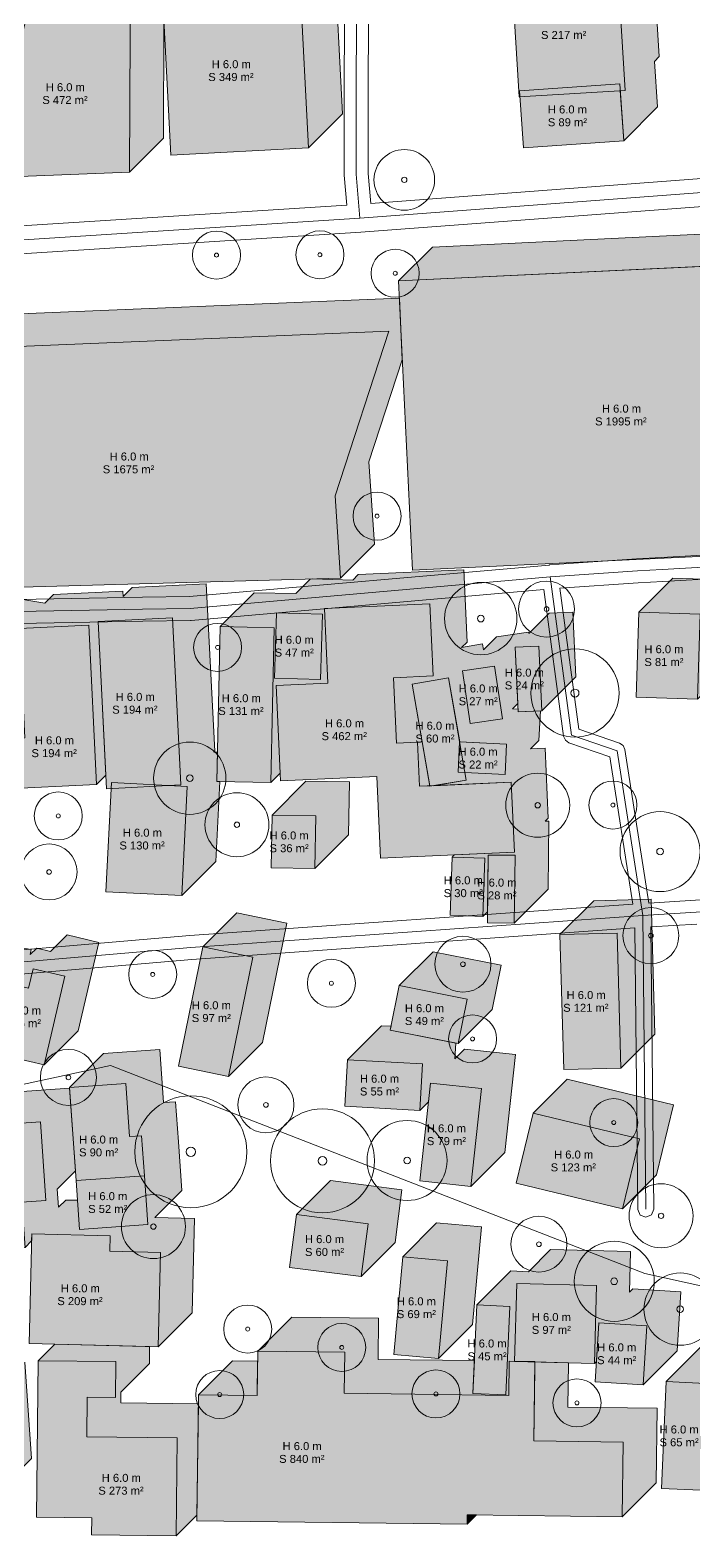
# Model space of a CAD drawing. Header units: metres. Extents: x -4 to 969, y -5 to 964.
# Drawn here: x 557.3 to 640.2, y 537.7 to 725.9 of the extents above; entities that cross this region are included whole.
import ezdxf

# ---------------------------------------------------------------- set-up
doc = ezdxf.new("R2010")
doc.units = ezdxf.units.M
doc.header["$MEASUREMENT"] = 0
for name, color, linetype, lineweight, true_color in [('TPX_BUILDING_AREAS_TEXT', 7, 'CONTINUOUS', 0, 0x000000), ('TPX_BUILDING_HEIGHTS_TEXT', 7, 'CONTINUOUS', 0, 0x000000), ('TPX_BUILDINGS', 7, 'CONTINUOUS', 0, 0x000000), ('TPX_BUILDINGS_HATCH', 7, 'CONTINUOUS', 0, 0xf0f0f0), ('TPX_BUILDINGS_SHADOWS_HATCH', 7, 'CONTINUOUS', 0, 0x000000), ('TPX_BUILDINGS_SHADOWS_OUTLINES', 7, 'CONTINUOUS', 0, 0x000000), ('TPX_ROADS_AXES', 7, 'CONTINUOUS', 0, 0x323232), ('TPX_ROADS_CONTOURS', 7, 'CONTINUOUS', 0, 0x646464), ('TPX_VEGETATION_TREES_INDIVIDUAL', 7, 'CONTINUOUS', 0, 0x136734), ('TPX_WATERWAYS', 7, 'CONTINUOUS', 0, 0x7aafdf)]:
    doc.layers.add(name, color=color, linetype=linetype, lineweight=lineweight, true_color=true_color)
doc.styles.add('TPX_TEXTE', font='arial.ttf')

# ---------------------------------------------------------------- blocks, each defined once
blk = doc.blocks.new('TREETR005_CR065')
at = {"layer": 'TPX_VEGETATION_TREES_INDIVIDUAL'}
for radius in [6.5, 0.5416666666666666]:
    blk.add_circle((0, 0, 0.0361), radius, dxfattribs=at)
blk = doc.blocks.new('TREETR003_CR040')
at = {"layer": 'TPX_VEGETATION_TREES_INDIVIDUAL'}
for radius in [4, 0.3333333333333333]:
    blk.add_circle((0, 0, 0.0361), radius, dxfattribs=at)
blk = doc.blocks.new('TREETR003_CR030')
at = {"layer": 'TPX_VEGETATION_TREES_INDIVIDUAL'}
for radius in [3, 0.25]:
    blk.add_circle((0, 0, 0.0361), radius, dxfattribs=at)
blk = doc.blocks.new('TREETR003_CR038')
at = {"layer": 'TPX_VEGETATION_TREES_INDIVIDUAL'}
for radius in [3.79, 0.3333333333333333]:
    blk.add_circle((0, 0, 0.0361), radius, dxfattribs=at)
blk = doc.blocks.new('TREETR003_CR035')
at = {"layer": 'TPX_VEGETATION_TREES_INDIVIDUAL'}
for radius in [3.5, 0.2916666666666667]:
    blk.add_circle((0, 0, 0.0361), radius, dxfattribs=at)
blk = doc.blocks.new('TREETR006_CR070')
at = {"layer": 'TPX_VEGETATION_TREES_INDIVIDUAL'}
for radius in [7, 0.5833333333333334]:
    blk.add_circle((0, 0, 0.0361), radius, dxfattribs=at)
blk = doc.blocks.new('TREETR005_CR055')
at = {"layer": 'TPX_VEGETATION_TREES_INDIVIDUAL'}
for radius in [5.51, 0.5]:
    blk.add_circle((0, 0, 0.0361), radius, dxfattribs=at)
blk = doc.blocks.new('TREETR004_CR050')
at = {"layer": 'TPX_VEGETATION_TREES_INDIVIDUAL'}
for radius in [5, 0.4166666666666667]:
    blk.add_circle((0, 0, 0.0361), radius, dxfattribs=at)
blk = doc.blocks.new('TREETR004_CR045')
at = {"layer": 'TPX_VEGETATION_TREES_INDIVIDUAL'}
for radius in [4.52, 0.4166666666666667]:
    blk.add_circle((0, 0, 0.0361), radius, dxfattribs=at)

msp = doc.modelspace()

# ---------------------------------------------------------------- hatches: boundary and pattern name
at = {"layer": 'TPX_BUILDINGS_HATCH'}
for points in [[(560.6088336781831, 742.4495367596392), (551.6734336690279, 707.4148754666094), (569.6633781270357, 708.1180729458574), (569.8504813985201, 742.6967835018877), (560.6088336781831, 742.4495367596392)], [(630.6275228337618, 734.608125169063), (617.3685764149996, 733.796619851375), (618.3673099355074, 717.5000328610186), (631.6262935475679, 718.3004803250078), (630.6275228337618, 734.608125169063)], [(591.0063022450777, 731.355774361873), (573.7834695653291, 730.4556870053057), (574.8260854558321, 710.2447132656816), (592.0599092320772, 711.1337732861284), (591.0063022450777, 731.355774361873)], [(630.9340337590547, 719.1389288494829), (618.4308894948335, 718.2521519253496), (618.932795889792, 711.1433128903154), (631.4359430150362, 712.0300888607744), (630.9340337590547, 719.1389288494829)], [(658.350915320334, 697.1447271893267), (603.2984489278169, 694.50118871429), (605.0212100819917, 658.3576407025103), (660.0846847371431, 661.0012087414507), (658.350915320334, 697.1447271893267)], [(546.6857322530122, 685.9594511578325), (539.8505271748872, 663.3819641659502), (539.9047845677705, 655.7963699887041), (596.0335258321138, 657.3591637203936), (595.3584045247408, 667.6411432812456), (602.0787071065279, 688.2389492581133), (546.6857322530122, 685.9594511578325)], [(588.0408223943086, 653.0240006039385), (587.8010486440035, 644.8625626156572), (593.5506080464693, 644.7018684933428), (593.7794307545992, 652.8632750103716), (588.0408223943086, 653.0240006039385)], [(594.4607871846529, 644.2510628292803), (588.0116695241304, 643.9564060757402), (588.5600637273164, 632.0153774807695), (600.5823806599947, 632.5579866955522), (601.0601114110323, 622.3749718258623), (617.7687248067232, 623.1298622677568), (617.3607524709078, 631.8755421231035), (605.929736502585, 631.3456549237017), (605.6731799916597, 636.8849587033037), (603.0344308690401, 636.7558703015093), (602.6500181035371, 644.9155458996538), (607.6319431142183, 645.1397146771196), (607.2231620625826, 654.1728987286333), (594.0292953328462, 653.5716890881304), (594.4607871846529, 644.2510628292803)], [(633.3435319737764, 653.1076998303179), (633.0121463612886, 642.4911388943437), (640.6454280690523, 642.258367974544), (640.9768422917696, 652.8638710568193), (633.3435319737764, 653.1076998303179)], [(556.5798314885469, 637.398785073543), (553.2074865178438, 637.2344555447344), (553.4988836125704, 630.9875416348223), (565.5539583043428, 631.5634054730181), (564.6107162312837, 651.4871525357012), (555.9279931859346, 651.0756172726396), (556.5798314885469, 637.398785073543)], [(575.0331786946626, 652.4012074063066), (565.7483285741182, 651.9326805660967), (566.8037923650118, 631.0472101757769), (576.0886482076021, 631.5157370159868), (575.0331786946626, 652.4012074063066)], [(580.9934514836641, 651.3011812756304), (580.5991071538301, 631.9486708233599), (587.3451103047701, 631.812904794002), (587.7504018620821, 651.1654457638506), (580.9934514836641, 651.3011812756304)], [(620.8388446645113, 648.8814215252642), (617.871610053, 648.7403463909868), (618.2558702306123, 640.6359600613359), (621.2231057957979, 640.7770351956133), (620.8388446645113, 648.8814215252642)], [(615.3049348668428, 646.3556408474687), (611.2767413930269, 645.7692522595171), (612.2589734868379, 639.1925501415972), (616.2871364430757, 639.7899965832476), (615.3049348668428, 646.3556408474687)], [(609.5599654988619, 644.8908266613726), (604.9957546071382, 644.1038822720293), (607.2000058965059, 631.3492416928057), (611.7642492131563, 632.1251282284502), (609.5599654988619, 644.8908266613726)], [(610.9294647054048, 636.8998016903643), (610.7430337743135, 633.1174587795977), (616.6024450139375, 632.835441071773), (616.7888444737764, 636.6288418362383), (610.9294647054048, 636.8998016903643)], [(567.4258226231905, 631.8119635174517), (566.7306169347139, 618.1755604336504), (576.2043212727876, 617.6936373303179), (576.8995231465669, 631.3300404141191), (567.4258226231905, 631.8119635174517)], [(587.487974532065, 627.755043465877), (587.3752044514986, 621.1531338284258), (592.8179639653536, 621.0579208920244), (592.9417146519991, 627.648803193355), (587.487974532065, 627.755043465877)], [(609.9845365361543, 622.5107512066606), (609.7422994450899, 615.2228836605791), (613.8491805867525, 615.0907272885088), (614.0914472417207, 622.3675369808916), (609.9845365361543, 622.5107512066606)], [(614.4955266789766, 622.7557062695269), (614.4099096135469, 614.2961391995195), (617.7609180287691, 614.261370141292), (617.8574537114473, 622.7320265362505), (614.4955266789766, 622.7557062695269)], [(630.6096586064668, 612.9928202221636), (623.4703344182344, 612.8067879269365), (623.9341138676973, 595.9336781094316), (631.0734094457002, 596.1307682583574), (630.6096586064668, 612.9928202221636)], [(578.8286680058809, 611.2874397824053), (575.782706625876, 596.3616785595659), (582.0391544179292, 595.0855612347368), (585.0741628484102, 610.0112909863237), (578.8286680058809, 611.2874397824053)], [(553.8406804875704, 606.8821968624834), (551.8064025716158, 598.2180885861162), (559.0057872609468, 596.5244259426836), (561.6026910619112, 607.6007542202715), (557.6249698476167, 608.529451806331), (557.0623115376802, 606.1282915661577), (553.8406804875704, 606.8821968624834)], [(603.3719085530611, 606.4359478543047), (602.2706207112642, 600.8817514965776), (610.7512286977144, 599.1917166302446), (611.8634656743379, 604.7459444592241), (603.3719085530611, 606.4359478543047)], [(596.9262031392427, 597.1733088085894), (596.6031564549776, 591.3559193203691), (605.9674552754732, 590.8405203411821), (606.290501006064, 596.6579098294023), (596.9262031392427, 597.1733088085894)], [(569.2073854283663, 594.2199940274004), (562.1784385518404, 593.7246641705278), (562.9997466878267, 582.0829710552935), (571.5395988301607, 582.6820873806719), (571.1860221700044, 587.6792788098101), (569.675118811545, 587.5754923413042), (569.2073854283663, 594.2199940274004)], [(607.2828620747896, 594.2500805447344), (605.9594577626558, 582.038376290584), (612.3456615285249, 581.3487009594683), (613.669033415732, 593.5714640209917), (607.2828620747896, 594.2500805447344)], [(558.5330766515108, 589.4128365109209), (547.8473123387666, 588.6639141628984), (548.9422897176119, 573.174829919124), (556.6172012166353, 573.7162127087358), (556.228902228293, 579.3767818997148), (559.2287763432832, 579.5953487942461), (558.5330766515108, 589.4128365109209)], [(620.1166719273897, 590.5155634472612), (617.9950841740938, 581.7516827175859), (631.2983392552705, 578.5271601269487), (633.4199231938692, 587.2910418102983), (620.1166719273897, 590.5155634472612)], [(571.5395988301607, 582.6820873806719), (562.9997466878267, 582.0829710552935), (563.4331287221285, 575.9691528866533), (571.9729818181368, 576.5682692120317), (571.5395988301607, 582.6820873806719)], [(590.5308660344454, 577.8259720394854), (589.6734536961885, 571.2219605038408), (598.6343339757295, 570.0861754009966), (599.4808248357149, 576.6790985653643), (590.5308660344454, 577.8259720394854)], [(557.4556554631563, 575.3993858883623), (557.1220001057955, 561.6976561138872), (573.2753757314058, 561.3119873593096), (573.5487512425752, 573.0894665310625), (567.2297805623384, 573.2374996731523), (567.2790712193819, 575.1727785656694), (557.4556554631563, 575.3993858883623)], [(603.8180564717622, 572.5335583279375), (602.7136300877901, 560.3335308621172), (608.2999128178926, 559.8295807430986), (609.4043372945162, 572.0296091625933), (603.8180564717622, 572.5335583279375)], [(618.0633472279878, 569.2121691296343), (617.8061412648531, 559.469396073604), (627.782935507712, 559.2211222241167), (628.0401691274019, 568.9528374264482), (618.0633472279878, 569.2121691296343)], [(613.0992931203218, 566.5331873486284), (612.5939372853609, 555.4738192150835), (616.6900314168306, 555.2863421032671), (617.1953853444429, 566.3457111904863), (613.0992931203218, 566.5331873486284)], [(628.338033087668, 564.2982859204058), (627.8770355061861, 556.921336610103), (633.8571666554781, 556.5511974880937), (634.3181632832857, 563.9281467983965), (628.338033087668, 564.2982859204058)], [(558.2778686360689, 559.5556778500322), (558.0592778996797, 540.0046228955034), (564.9474996404024, 539.9245419094805), (564.931653387961, 537.7792572567705), (575.4994109944673, 537.6653313229326), (575.6290868596407, 549.9178947994951), (564.338560469565, 550.040838677669), (564.3902515248628, 555.0060000012163), (567.9165071324678, 554.9606623242144), (567.9695390538545, 559.4503359387163), (558.2778686360689, 559.5556778500322)], [(578.2967876271578, 555.3106417248491), (578.0894025639864, 539.5524916241411), (611.8625930623384, 539.1281160900835), (611.8811839894624, 540.3003105709795), (631.2537120656343, 540.0453953335527), (631.3806318120332, 549.3897146771196), (620.2214797810884, 549.5240692684893), (620.3467782811495, 559.4433970043901), (617.1161903218599, 559.489563424373), (617.0625394658418, 555.2210468838457), (596.5073226765962, 555.4836878369097), (596.5694593266817, 560.6258062908892), (585.7059797124239, 560.7610058377031), (585.6340135411592, 555.2207750866655), (578.2967876271578, 555.3106417248491)], [(636.7579568700166, 556.9574760983232), (636.1386474446626, 543.5977329800371), (641.0233129338594, 543.3682550976519), (641.6426204518648, 556.727998215938), (636.7579568700166, 556.9574760983232)]]:
    msp.add_hatch(color=256, dxfattribs=at).paths.add_polyline_path(points)
at = {"layer": 'TPX_BUILDINGS_SHADOWS_HATCH'}
for points in [[(564.8514741734834, 746.6921772549395), (560.6088441686006, 742.4495472500566), (569.8504813985201, 742.6967939923052), (569.6633886174532, 708.1180834362749), (573.906018622336, 712.3607134411577), (573.9829992131563, 726.5876211712603), (573.7834590749117, 730.4556870053057), (591.0063012914034, 731.3557838986162), (592.059917815146, 711.1337828228716), (596.3025497273775, 715.3764137814287), (595.248942740378, 735.5984148571733), (578.0261100606294, 734.6983284542803), (574.0051282719942, 730.6773457119707), (574.0931218938204, 746.939423997188), (564.8514741734834, 746.6921772549395)], [(621.6112169102998, 738.0392603466753), (617.368586905417, 733.7966303417925), (630.6275218800874, 734.6081356594805), (631.6263021306368, 718.300489861751), (630.9959281758638, 718.2624153683428), (631.435951598105, 712.0300993511919), (635.6785835103365, 716.272730309749), (635.2776197270723, 721.9518074581865), (635.8689340428682, 722.5431217739824), (634.870163329062, 738.8507666180376), (621.6112169102998, 738.0392603466753)], [(607.5410894231172, 698.7438292095903), (603.2984603719087, 694.5012001583818), (657.8993161992403, 697.1230520794634), (657.8790620641084, 697.4861902783159), (667.5141414479585, 698.0220903942827), (668.3908895329805, 682.2780556271318), (673.7120803670259, 682.5695404598955), (674.1272777394624, 675.1508335659746), (659.4449132756563, 674.3385929653887), (660.0824588612886, 661.0478062222246), (659.467614539084, 673.9814905712847), (674.4898876027437, 674.709539849544), (675.1069930867525, 661.7181992123369), (679.3496249989839, 665.960830170894), (678.732528098044, 678.9521708081011), (677.8876708821626, 678.9112248013262), (678.3699096516939, 679.3934635708574), (678.0138429478975, 685.7557615826372), (674.3601163701387, 685.7560391018633), (674.3610614613863, 686.6153177807573), (672.6335204915376, 686.520686585689), (671.7567828969331, 702.2647213528398), (662.1217130498262, 701.7288317272905), (661.7392257527681, 701.3463444302324), (607.5410894231172, 698.7438292095903)], [(550.9283727483125, 690.2020926068071), (546.685743697104, 685.9594626019243), (602.0787071065279, 688.2389597485308), (595.3584150151582, 667.6411423275713), (596.0335344151827, 657.359174210811), (600.2761663274141, 661.6018051693682), (599.601045020041, 671.8837847302202), (603.767759688315, 684.6548142025713), (603.4004300908418, 692.361389596248), (550.9283727483125, 690.2020926068071)], [(637.5861724690767, 657.3503412792925), (633.3435424641939, 653.1077103207354), (640.9768422917696, 652.8638815472368), (640.6454376057955, 642.2583775112871), (644.8880685643526, 646.5010084698442), (645.2194827870699, 657.1065115521196), (637.5861724690767, 657.3503412792925)], [(546.8614591435762, 652.8921827862505), (542.6188281850191, 648.649550874019), (548.9611133412691, 647.9929155895952), (548.0763477162691, 639.4426321575884), (549.9527381734224, 641.3190226147417), (548.6289171056123, 641.5341209957842), (550.1359332875581, 650.7717661450151), (555.8219837025972, 649.8368391583208), (554.3149408177705, 640.6102671215776), (556.330690749106, 642.6260170529131), (555.9279826955171, 651.0756172726396), (564.6107162312837, 651.4871620724443), (565.5539668874117, 631.5634150097612), (566.7188285664888, 632.7282757351641), (565.748319037375, 651.9326805660967), (575.0331777409883, 652.4012178967241), (576.0886567906709, 631.51574655273), (574.6633495168062, 631.4438042233232), (576.8995231465669, 631.3300509045366), (576.2043317632051, 617.6936487744097), (580.4469617680879, 621.9362778256182), (580.9570382909151, 631.9414572308306), (580.5991062001558, 631.9486612866167), (580.673427946982, 635.5965256283525), (580.1938327626558, 635.6209225247148), (580.3312887029024, 635.7583775112871), (579.2758191899629, 656.6438488552812), (569.9909700230928, 656.1753220150713), (568.8846401051851, 655.0689920971636), (568.853356726584, 655.7297930310015), (560.1706336812349, 655.3182587216143), (559.0918020085664, 654.2394280026201), (554.3785842732759, 655.0144047329668), (551.7502139882417, 652.3860354016069), (546.8614591435762, 652.8921827862505)], [(591.7306150273653, 631.9976839611772), (587.4879850224825, 627.7550539562944), (592.9417146519991, 627.6488136837725), (592.8179735020967, 621.0579304287676), (597.0606044606538, 625.300562340999), (597.1843551472994, 631.8914446423296), (591.7306150273653, 631.9976839611772)], [(583.0713085011812, 615.5300802777056), (578.8286765889497, 611.2874483654741), (585.0741647557588, 610.0113014767412), (582.0391668156954, 595.0855736325029), (586.2817949132295, 599.3282017300371), (589.3168033437105, 614.2539324352983), (583.0713085011812, 615.5300802777056)], [(627.7129749135347, 617.0494284222368), (623.4703449086519, 612.806798417354), (630.6096576527925, 612.992830712581), (631.0734180287691, 596.1307777951006), (635.3160499410005, 600.373409707332), (634.8522991017671, 617.2354616711382), (627.7129749135347, 617.0494284222368)], [(552.2992824391695, 611.8604540417437), (548.056650526938, 607.6178230831865), (553.1512941197725, 606.7033342907671), (551.9114583806368, 599.7996830532793), (551.1872581319185, 599.9296526501421), (550.5648168401094, 595.815023858333), (552.7466720418306, 597.9968790600542), (551.8064006642671, 598.218079049373), (553.8406709508272, 606.8821997235063), (557.0623039082857, 606.1283030102495), (557.6249603108736, 608.529454667354), (561.6026929692598, 607.6007637570146), (559.0058006123872, 596.5244402477983), (563.2484277562471, 600.7670673916582), (565.8453315572115, 611.8433947155718), (561.867610342917, 612.7720932553057), (559.8150953130098, 610.7195782253984), (558.083321936545, 611.1248373577837), (557.2821763829561, 610.3236918041948), (557.3939327077242, 610.9459652493242), (552.2992824391695, 611.8604540417437)], [(607.6145490483614, 610.678588349605), (603.3719171361299, 606.4359564373735), (611.8634675816866, 604.7459539959673), (610.7512410954805, 599.1917290280107), (614.9938691930147, 603.4343571255449), (616.1061061696382, 608.9885849545244), (607.6145490483614, 610.678588349605)], [(601.168843634543, 601.4159493038896), (596.9262126759859, 597.1733183453325), (606.290501006064, 596.6579203198198), (605.967466719565, 590.8405317852739), (607.0283197240205, 591.9013847897295), (607.2828525380464, 594.250082452083), (613.6690343694063, 593.5714735577349), (612.3456729726167, 581.3487124035601), (616.5883020238252, 585.5913424084429), (617.9116739110323, 597.814104516292), (611.5255025700899, 598.492721993709), (610.3332237080904, 597.3004431317095), (610.4416726903291, 599.2533964703325), (602.2706188039156, 600.8817419598345), (602.3634942845674, 601.3501972744707), (601.168843634543, 601.4159493038896)], [(552.0899537877413, 592.9065546581987), (547.8473228291841, 588.6639246533159), (558.5330756978365, 589.4128470013384), (559.2287858800264, 579.5953592846636), (556.2289127187105, 579.3767723629717), (556.6172107533785, 573.7162231991533), (557.4345611409517, 574.5335726330522), (557.4556449727388, 575.3993858883623), (567.2790712193819, 575.1727881024126), (567.2297900990816, 573.2375092098955), (573.5487521962496, 573.0894760678057), (573.275385268149, 561.311997849727), (577.5180162267061, 565.5546288082842), (577.7913917378755, 577.3321070263628), (572.8525213078829, 577.4478087017778), (576.2156232671114, 580.8109106610063), (575.782239325461, 586.9247278759722), (575.4286626653047, 591.9219193051104), (573.9177593068453, 591.8181328366045), (573.4500259236665, 598.462635476375), (566.4210790471407, 597.9673046658281), (562.1784490422579, 593.7246746609453), (569.2073844746919, 594.2200045178179), (569.6751283482881, 587.5755028317217), (571.1860212163301, 587.6792883465532), (571.5396074132295, 582.682096917415), (571.9729913548799, 576.5682797024492), (563.4331287221285, 575.9691433499102), (563.1751788930269, 579.6079573223833), (561.6982959584566, 579.6420263836626), (560.8056157903047, 578.7493462155107), (560.6500848607393, 581.0166573117021), (562.9151643590303, 583.2817368099932), (562.1862243489595, 593.6141609738115), (552.0899537877413, 592.9065546581987)], [(624.35931242269, 594.7582048962358), (620.1166805104585, 590.5155720303301), (633.4199260548921, 587.2910523007158), (631.298352606711, 578.5271734783892), (635.5409797505708, 582.769800622249), (637.6625646428438, 591.533683259273), (624.35931242269, 594.7582048962358)], [(505.21532667439897, 579.3831438610796), (500.9726995305391, 575.1405157635454), (508.20682657521684, 576.6537394116167), (514.4901784734102, 546.6824993679766), (513.6522888020845, 556.1897873471025), (529.0342010335298, 557.5490870068315), (530.2560008839937, 543.6858791897539), (534.4986318425508, 547.9285091946367), (533.5903648213716, 558.2342896054033), (531.3433164433809, 558.0753054211382), (531.1951764897676, 560.1206059048418), (526.395029433188, 559.7845491955522), (526.5107330159517, 559.2559475491289), (512.7536643819185, 556.4305185864214), (511.8432248906465, 560.8511328289751), (525.5455716924043, 563.6653427670244), (525.9441388921114, 561.8444904873613), (525.580163367209, 566.9275221417192), (539.3205713109346, 567.8951677868608), (539.549271948752, 564.6558756420854), (541.9135898427339, 564.8283772061113), (549.4899801091524, 565.3584227154497), (549.7639135197969, 561.4225687573198), (550.2200683431001, 554.9991936276201), (552.3331216649385, 555.1489090512041), (553.1775535420747, 543.0760225842241), (557.4201854543062, 547.3186525891069), (556.5757631139131, 559.3915400097612), (554.4626993016573, 559.2418236325029), (554.006544478354, 565.665199715877), (553.732621558127, 569.6010527203325), (546.1562312917085, 569.0710081646685), (543.7919038609834, 568.8985066006426), (543.7301267461153, 569.7735466549639), (547.6762117223116, 573.7196316311602), (547.2655128316255, 583.4384016583208), (536.1190408543916, 582.9646334240679), (531.8764118031831, 578.7220034191851), (543.0228723363252, 579.195771653438), (543.4335807637544, 569.4770016262773), (532.2980464772554, 569.0032429287676), (532.1967710332246, 571.3373436520342), (529.8228133992525, 571.1701635906938), (525.7264055089327, 567.073755700374), (516.08587492269, 565.0937761852983), (515.8184741811128, 564.8263754437212), (512.4494689778658, 580.8963703701738), (505.21532667439897, 579.3831438610796)], [(594.7735065297456, 582.0686125347856), (590.5308746175142, 577.8259806225542), (599.4808267430635, 576.6791081021074), (598.6343463734956, 570.0861877987627), (602.8769744710298, 574.3288158962969), (603.7234653310152, 580.9217390606645), (594.7735065297456, 582.0686125347856)], [(608.0606969670625, 576.7761997769121), (603.8180660085054, 572.5335678646807), (609.4043372945162, 572.0296186993364), (608.2999233083101, 559.8295921871904), (612.5425533131929, 564.0722212383989), (613.6469777898164, 576.2722496578936), (608.0606969670625, 576.7761997769121)], [(589.9486202077242, 565.0036472866777), (585.7059902028413, 560.7610163281206), (596.5694593266817, 560.6258158276323), (596.5073322133394, 555.4836983273271), (617.0625299290987, 555.2210573742632), (617.1161798314424, 559.4895643780474), (617.8064035252901, 559.4797100613359), (618.0633367375704, 569.2121691296343), (628.0401691274019, 568.9528479168657), (627.7829450444551, 559.2211317608599), (628.036594756064, 559.4747814724687), (628.3380225972505, 564.2982859204058), (634.3181632832857, 563.928157288814), (633.8571780995699, 556.5512089321855), (638.0998071507784, 560.7938389370684), (638.560803778586, 568.1707882473711), (632.5806735829683, 568.540926415706), (632.1483501271578, 568.1086029598955), (632.2828096227022, 573.1954788754229), (622.3059877232881, 573.4548096249346), (619.5269960240694, 570.6758188793901), (617.3419336156221, 570.7758278439287), (613.0993036107393, 566.5331978390459), (617.1953853444429, 566.3457216809038), (616.6900419072481, 555.2863535473589), (612.5939372853609, 555.473808724666), (612.7812198476167, 559.5726017544512), (600.7499631718965, 559.7263292858843), (600.812099821982, 564.8684467861895), (589.9486202077242, 565.0036472866777)], [(560.3429359273287, 561.620745141292), (558.2778791264864, 559.5556883404497), (567.9695390538545, 559.4503454754595), (567.916516669211, 554.9606728146318), (564.390261061606, 555.0059895107988), (564.3385709599825, 550.0408482144121), (575.6290868596407, 549.9179052899126), (575.4994205312105, 537.6653408596758), (578.0987647847505, 540.2646851132158), (578.2818683461519, 554.1778482983354), (568.5812019185396, 554.2834791729692), (568.595318205771, 555.6394743511919), (572.1591476277681, 559.2033028195146), (572.1843627766939, 561.3380264828447), (560.3429359273287, 561.620745141292)], [(641.0005973653169, 561.2001175472979), (636.7579664067598, 556.9574865887407), (641.6426204518648, 556.7280087063555), (641.0233234242769, 543.3682665417437), (641.0575555638643, 543.402498681331), (641.9947913960787, 552.2284121105913), (647.7237256841036, 551.6253580639604), (646.4116987065645, 539.2699312756304), (650.6543287114473, 543.5125612805132), (651.9663661794038, 555.8679890225176), (646.2374414281221, 556.4710516522173), (645.6494182423921, 555.8830284664873), (645.8852609471651, 560.9706396649126), (641.0005973653169, 561.2001175472979)], [(582.539428122458, 559.5532831738237), (578.2967981175752, 555.3106522152666), (585.634004004416, 555.2207846234087), (585.6897796468111, 559.5146975109819), (582.539428122458, 559.5532831738237)], [(620.334786780295, 558.4932941982988), (620.2214902715059, 549.5240797589067), (631.3806318120332, 549.3897251675371), (631.2537225560518, 540.0454058239702), (635.4963525609346, 544.288035828853), (635.6232723073335, 553.6323551724199), (624.464121230063, 553.7667097637895), (624.5340398625704, 559.3019623348955), (620.3463176564546, 559.4061741421465), (620.334786780295, 558.4932941982988)], [(611.8811935262056, 540.3003010342363), (611.8626025990816, 539.128126580501), (613.0197938756319, 540.2853178570513), (611.8811935262056, 540.3003010342363)]]:
    msp.add_hatch(color=256, dxfattribs=at).paths.add_polyline_path(points)
h = msp.add_hatch(color=256, dxfattribs=at)
h.paths.add_polyline_path([(585.2360919789644, 655.5438217709307), (580.9934619740816, 651.3011917660479), (587.7504018620821, 651.1654562542681), (587.3451198415132, 631.8129152844194), (588.5155977086397, 632.9833921978716), (588.0116590337129, 643.9564060757402), (594.4607766942354, 644.2510723660234), (594.0292857961031, 653.5716890881304), (607.2231611089082, 654.1729092190508), (607.6319526509615, 645.1397251675371), (602.6500285939546, 644.9155363629106), (603.0344404057832, 636.7558807919268), (605.6731799916597, 636.8849691937212), (605.9297460393282, 631.3456654141191), (607.1905130223604, 631.4041084835771), (604.9957450703951, 644.1038803646807), (609.5599635915132, 644.8908361981157), (610.9398855046602, 636.899330575252), (616.7888444737764, 636.6288523266558), (616.602455504355, 632.8354515621904), (611.6000341252657, 633.0762018749956), (611.7642568425508, 632.125136811519), (607.647416480002, 631.4252886364702), (617.3607524709078, 631.8755516598467), (617.7687352971407, 623.1298727581743), (610.2646020726534, 622.7908167431597), (609.9845460728975, 622.5107607434038), (614.0914481953951, 622.3675474713091), (613.8491901234956, 615.090736825252), (614.4237560109468, 615.6653027127031), (614.4955171422334, 622.7557062695269), (617.8574537114473, 622.732037026668), (617.7609275655122, 614.2613796780352), (622.0035585240694, 618.5040106365923), (622.1000951604219, 626.9746670315508), (621.6169322804781, 626.9780697415117), (622.0113653020235, 627.3725027630571), (621.6033939198824, 636.1181826184038), (619.8016656712862, 636.0346626827959), (620.8450855092378, 637.0780825207476), (621.0263837651582, 640.7676729748491), (618.2558702306123, 640.6359505245928), (618.2385686711641, 641.0006374905352), (617.5305198506685, 641.0333799908403), (618.2050346211763, 641.7078947613481), (617.8715995625826, 648.7403463909868), (620.8388446645113, 648.8814320156816), (621.223115332541, 640.7770447323564), (625.4657462910982, 645.0196756909136), (625.0814851598116, 653.1240629742388), (622.1142505483003, 652.9829868862871), (619.5712541417452, 650.4399904797319), (619.5475753621431, 650.598281342769), (615.5193818883272, 650.0118927548174), (613.9260495976778, 648.418560464168), (613.8026059941621, 649.1334671566729), (611.172165282187, 648.6799358914141), (611.8745845631929, 649.3823551724199), (611.4658025578829, 658.4155401776079), (598.2719358281465, 657.8143295834307), (597.5760148839327, 657.1184095928911), (592.4965308980318, 657.2606730053667), (592.2712215260835, 657.2543997357134), (590.4557889775606, 655.4389681408647), (585.2360919789644, 655.5438217709307)])
h.paths.add_polyline_path([(587.801038153586, 644.8625626156572), (588.0408128575655, 653.0240006039385), (593.7794307545992, 652.8632855007891), (593.5506175832124, 644.7018780300859), (587.801038153586, 644.8625626156572)], flags=16)
h.paths.add_polyline_path([(611.2767318562837, 645.7692503521685), (615.3049339131685, 646.3556503842119), (616.2871440724703, 639.7900051663164), (612.2589744405122, 639.192540604854), (611.2767318562837, 645.7692503521685)], flags=16)

# ---------------------------------------------------------------- linework, layer by layer
at = {"layer": 'TPX_BUILDINGS', "elevation": 0.042100000000000005}
for points in [[(560.6088336781831, 742.4495367596392), (551.6734336690279, 707.4148754666094), (569.6633781270357, 708.1180729458574), (569.8504813985201, 742.6967835018877)], [(630.6275228337618, 734.608125169063), (617.3685764149996, 733.796619851375), (618.3673099355074, 717.5000328610186), (631.6262935475679, 718.3004803250078)], [(591.0063022450777, 731.355774361873), (573.7834695653291, 730.4556870053057), (574.8260854558321, 710.2447132656816), (592.0599092320772, 711.1337732861284)], [(630.9340337590547, 719.1389288494829), (618.4308894948335, 718.2521519253496), (618.932795889792, 711.1433128903154), (631.4359430150362, 712.0300888607744)], [(658.350915320334, 697.1447271893267), (603.2984489278169, 694.50118871429), (605.0212100819917, 658.3576407025103), (660.0846847371431, 661.0012087414507)], [(546.6857322530122, 685.9594511578325), (539.8505271748872, 663.3819641659502), (539.9047845677705, 655.7963699887041), (596.0335258321138, 657.3591637203936), (595.3584045247408, 667.6411432812456), (602.0787071065279, 688.2389492581133)], [(588.0408223943086, 653.0240006039385), (587.8010486440035, 644.8625626156572), (593.5506080464693, 644.7018684933428), (593.7794307545992, 652.8632750103716)], [(594.4607871846529, 644.2510628292803), (588.0116695241304, 643.9564060757402), (588.5600637273164, 632.0153774807695), (600.5823806599947, 632.5579866955522), (601.0601114110323, 622.3749718258623), (617.7687248067232, 623.1298622677568), (617.3607524709078, 631.8755421231035), (605.929736502585, 631.3456549237017), (605.6731799916597, 636.8849587033037), (603.0344308690401, 636.7558703015093), (602.6500181035371, 644.9155458996538), (607.6319431142183, 645.1397146771196), (607.2231620625826, 654.1728987286333), (594.0292953328462, 653.5716890881304)], [(633.3435319737764, 653.1076998303179), (633.0121463612886, 642.4911388943437), (640.6454280690523, 642.258367974544), (640.9768422917696, 652.8638710568193)], [(556.5798314885469, 637.398785073543), (553.2074865178438, 637.2344555447344), (553.4988836125704, 630.9875416348223), (565.5539583043428, 631.5634054730181), (564.6107162312837, 651.4871525357012), (555.9279931859346, 651.0756172726396)], [(575.0331786946626, 652.4012074063066), (565.7483285741182, 651.9326805660967), (566.8037923650118, 631.0472101757769), (576.0886482076021, 631.5157370159868)], [(580.9934514836641, 651.3011812756304), (580.5991071538301, 631.9486708233599), (587.3451103047701, 631.812904794002), (587.7504018620821, 651.1654457638506)], [(620.8388446645113, 648.8814215252642), (617.871610053, 648.7403463909868), (618.2558702306123, 640.6359600613359), (621.2231057957979, 640.7770351956133)], [(615.3049348668428, 646.3556408474687), (611.2767413930269, 645.7692522595171), (612.2589734868379, 639.1925501415972), (616.2871364430757, 639.7899965832476)], [(609.5599654988619, 644.8908266613726), (604.9957546071382, 644.1038822720293), (607.2000058965059, 631.3492416928057), (611.7642492131563, 632.1251282284502)], [(610.9294647054048, 636.8998016903643), (610.7430337743135, 633.1174587795977), (616.6024450139375, 632.835441071773), (616.7888444737764, 636.6288418362383)], [(567.4258226231905, 631.8119635174517), (566.7306169347139, 618.1755604336504), (576.2043212727876, 617.6936373303179), (576.8995231465669, 631.3300404141191)], [(587.487974532065, 627.755043465877), (587.3752044514986, 621.1531338284258), (592.8179639653536, 621.0579208920244), (592.9417146519991, 627.648803193355)], [(609.9845365361543, 622.5107512066606), (609.7422994450899, 615.2228836605791), (613.8491805867525, 615.0907272885088), (614.0914472417207, 622.3675369808916)], [(614.4955266789766, 622.7557062695269), (614.4099096135469, 614.2961391995195), (617.7609180287691, 614.261370141292), (617.8574537114473, 622.7320265362505)], [(630.6096586064668, 612.9928202221636), (623.4703344182344, 612.8067879269365), (623.9341138676973, 595.9336781094316), (631.0734094457002, 596.1307682583574)], [(578.8286680058809, 611.2874397824053), (575.782706625876, 596.3616785595659), (582.0391544179292, 595.0855612347368), (585.0741628484102, 610.0112909863237)], [(553.8406804875704, 606.8821968624834), (551.8064025716158, 598.2180885861162), (559.0057872609468, 596.5244259426836), (561.6026910619112, 607.6007542202715), (557.6249698476167, 608.529451806331), (557.0623115376802, 606.1282915661577)], [(603.3719085530611, 606.4359478543047), (602.2706207112642, 600.8817514965776), (610.7512286977144, 599.1917166302446), (611.8634656743379, 604.7459444592241)], [(596.9262031392427, 597.1733088085894), (596.6031564549776, 591.3559193203691), (605.9674552754732, 590.8405203411821), (606.290501006064, 596.6579098294023)], [(569.2073854283663, 594.2199940274004), (562.1784385518404, 593.7246641705278), (562.9997466878267, 582.0829710552935), (571.5395988301607, 582.6820873806719), (571.1860221700044, 587.6792788098101), (569.675118811545, 587.5754923413042)], [(607.2828620747896, 594.2500805447344), (605.9594577626558, 582.038376290584), (612.3456615285249, 581.3487009594683), (613.669033415732, 593.5714640209917)], [(558.5330766515108, 589.4128365109209), (547.8473123387666, 588.6639141628984), (548.9422897176119, 573.174829919124), (556.6172012166353, 573.7162127087358), (556.228902228293, 579.3767818997148), (559.2287763432832, 579.5953487942461)], [(620.1166719273897, 590.5155634472612), (617.9950841740938, 581.7516827175859), (631.2983392552705, 578.5271601269487), (633.4199231938692, 587.2910418102983)], [(571.5395988301607, 582.6820873806719), (562.9997466878267, 582.0829710552935), (563.4331287221285, 575.9691528866533), (571.9729818181368, 576.5682692120317)], [(590.5308660344454, 577.8259720394854), (589.6734536961885, 571.2219605038408), (598.6343339757295, 570.0861754009966), (599.4808248357149, 576.6790985653643)], [(557.4556554631563, 575.3993858883623), (557.1220001057955, 561.6976561138872), (573.2753757314058, 561.3119873593096), (573.5487512425752, 573.0894665310625), (567.2297805623384, 573.2374996731523), (567.2790712193819, 575.1727785656694)], [(603.8180564717622, 572.5335583279375), (602.7136300877901, 560.3335308621172), (608.2999128178926, 559.8295807430986), (609.4043372945162, 572.0296091625933)], [(618.0633472279878, 569.2121691296343), (617.8061412648531, 559.469396073604), (627.782935507712, 559.2211222241167), (628.0401691274019, 568.9528374264482)], [(613.0992931203218, 566.5331873486284), (612.5939372853609, 555.4738192150835), (616.6900314168306, 555.2863421032671), (617.1953853444429, 566.3457111904863)], [(628.338033087668, 564.2982859204058), (627.8770355061861, 556.921336610103), (633.8571666554781, 556.5511974880937), (634.3181632832857, 563.9281467983965)], [(558.2778686360689, 559.5556778500322), (558.0592778996797, 540.0046228955034), (564.9474996404024, 539.9245419094805), (564.931653387961, 537.7792572567705), (575.4994109944673, 537.6653313229326), (575.6290868596407, 549.9178947994951), (564.338560469565, 550.040838677669), (564.3902515248628, 555.0060000012163), (567.9165071324678, 554.9606623242144), (567.9695390538545, 559.4503359387163)], [(578.2967876271578, 555.3106417248491), (578.0894025639864, 539.5524916241411), (611.8625930623384, 539.1281160900835), (611.8811839894624, 540.3003105709795), (631.2537120656343, 540.0453953335527), (631.3806318120332, 549.3897146771196), (620.2214797810884, 549.5240692684893), (620.3467782811495, 559.4433970043901), (617.1161903218599, 559.489563424373), (617.0625394658418, 555.2210468838457), (596.5073226765962, 555.4836878369097), (596.5694593266817, 560.6258062908892), (585.7059797124239, 560.7610058377031), (585.6340135411592, 555.2207750866655)], [(636.7579568700166, 556.9574760983232), (636.1386474446626, 543.5977329800371), (641.0233129338594, 543.3682550976519), (641.6426204518648, 556.727998215938)]]:
    msp.add_lwpolyline(points, close=True, dxfattribs=at)
at = {"layer": 'TPX_BUILDINGS_SHADOWS_OUTLINES', "elevation": 0.0391}
for points in [[(564.8514741734834, 746.6921772549395), (560.6088441686006, 742.4495472500566), (569.8504813985201, 742.6967939923052), (569.6633886174532, 708.1180834362749), (573.906018622336, 712.3607134411577), (573.9829992131563, 726.5876211712603), (573.7834590749117, 730.4556870053057), (591.0063012914034, 731.3557838986162), (592.059917815146, 711.1337828228716), (596.3025497273775, 715.3764137814287), (595.248942740378, 735.5984148571733), (578.0261100606294, 734.6983284542803), (574.0051282719942, 730.6773457119707), (574.0931218938204, 746.939423997188)], [(621.6112169102998, 738.0392603466753), (617.368586905417, 733.7966303417925), (630.6275218800874, 734.6081356594805), (631.6263021306368, 718.300489861751), (630.9959281758638, 718.2624153683428), (631.435951598105, 712.0300993511919), (635.6785835103365, 716.272730309749), (635.2776197270723, 721.9518074581865), (635.8689340428682, 722.5431217739824), (634.870163329062, 738.8507666180376)], [(607.5410894231172, 698.7438292095903), (603.2984603719087, 694.5012001583818), (657.8993161992403, 697.1230520794634), (657.8790620641084, 697.4861902783159), (667.5141414479585, 698.0220903942827), (668.3908895329805, 682.2780556271318), (673.7120803670259, 682.5695404598955), (674.1272777394624, 675.1508335659746), (659.4449132756563, 674.3385929653887), (660.0824588612886, 661.0478062222246), (659.467614539084, 673.9814905712847), (674.4898876027437, 674.709539849544), (675.1069930867525, 661.7181992123369), (679.3496249989839, 665.960830170894), (678.732528098044, 678.9521708081011), (677.8876708821626, 678.9112248013262), (678.3699096516939, 679.3934635708574), (678.0138429478975, 685.7557615826372), (674.3601163701387, 685.7560391018633), (674.3610614613863, 686.6153177807573), (672.6335204915376, 686.520686585689), (671.7567828969331, 702.2647213528398), (662.1217130498262, 701.7288317272905), (661.7392257527681, 701.3463444302324)], [(550.9283727483125, 690.2020926068071), (546.685743697104, 685.9594626019243), (602.0787071065279, 688.2389597485308), (595.3584150151582, 667.6411423275713), (596.0335344151827, 657.359174210811), (600.2761663274141, 661.6018051693682), (599.601045020041, 671.8837847302202), (603.767759688315, 684.6548142025713), (603.4004300908418, 692.361389596248)], [(585.2360919789644, 655.5438217709307), (580.9934619740816, 651.3011917660479), (587.7504018620821, 651.1654562542681), (587.3451198415132, 631.8129152844194), (588.5155977086397, 632.9833921978716), (588.0116590337129, 643.9564060757402), (594.4607766942354, 644.2510723660234), (594.0292857961031, 653.5716890881304), (607.2231611089082, 654.1729092190508), (607.6319526509615, 645.1397251675371), (602.6500285939546, 644.9155363629106), (603.0344404057832, 636.7558807919268), (605.6731799916597, 636.8849691937212), (605.9297460393282, 631.3456654141191), (607.1905130223604, 631.4041084835771), (604.9957450703951, 644.1038803646807), (609.5599635915132, 644.8908361981157), (610.9398855046602, 636.899330575252), (616.7888444737764, 636.6288523266558), (616.602455504355, 632.8354515621904), (611.6000341252657, 633.0762018749956), (611.7642568425508, 632.125136811519), (607.647416480002, 631.4252886364702), (617.3607524709078, 631.8755516598467), (617.7687352971407, 623.1298727581743), (610.2646020726534, 622.7908167431597), (609.9845460728975, 622.5107607434038), (614.0914481953951, 622.3675474713091), (613.8491901234956, 615.090736825252), (614.4237560109468, 615.6653027127031), (614.4955171422334, 622.7557062695269), (617.8574537114473, 622.732037026668), (617.7609275655122, 614.2613796780352), (622.0035585240694, 618.5040106365923), (622.1000951604219, 626.9746670315508), (621.6169322804781, 626.9780697415117), (622.0113653020235, 627.3725027630571), (621.6033939198824, 636.1181826184038), (619.8016656712862, 636.0346626827959), (620.8450855092378, 637.0780825207476), (621.0263837651582, 640.7676729748491), (618.2558702306123, 640.6359505245928), (618.2385686711641, 641.0006374905352), (617.5305198506685, 641.0333799908403), (618.2050346211763, 641.7078947613481), (617.8715995625826, 648.7403463909868), (620.8388446645113, 648.8814320156816), (621.223115332541, 640.7770447323564), (625.4657462910982, 645.0196756909136), (625.0814851598116, 653.1240629742388), (622.1142505483003, 652.9829868862871), (619.5712541417452, 650.4399904797319), (619.5475753621431, 650.598281342769), (615.5193818883272, 650.0118927548174), (613.9260495976778, 648.418560464168), (613.8026059941621, 649.1334671566729), (611.172165282187, 648.6799358914141), (611.8745845631929, 649.3823551724199), (611.4658025578829, 658.4155401776079), (598.2719358281465, 657.8143295834307), (597.5760148839327, 657.1184095928911), (592.4965308980318, 657.2606730053667), (592.2712215260835, 657.2543997357134), (590.4557889775606, 655.4389681408647)], [(637.5861724690767, 657.3503412792925), (633.3435424641939, 653.1077103207354), (640.9768422917696, 652.8638815472368), (640.6454376057955, 642.2583775112871), (644.8880685643526, 646.5010084698442), (645.2194827870699, 657.1065115521196)], [(587.801038153586, 644.8625626156572), (588.0408128575655, 653.0240006039385), (593.7794307545992, 652.8632855007891), (593.5506175832124, 644.7018780300859)], [(611.2767318562837, 645.7692503521685), (615.3049339131685, 646.3556503842119), (616.2871440724703, 639.7900051663164), (612.2589744405122, 639.192540604854)], [(591.7306150273653, 631.9976839611772), (587.4879850224825, 627.7550539562944), (592.9417146519991, 627.6488136837725), (592.8179735020967, 621.0579304287676), (597.0606044606538, 625.300562340999), (597.1843551472994, 631.8914446423296)], [(583.0713085011812, 615.5300802777056), (578.8286765889497, 611.2874483654741), (585.0741647557588, 610.0113014767412), (582.0391668156954, 595.0855736325029), (586.2817949132295, 599.3282017300371), (589.3168033437105, 614.2539324352983)], [(627.7129749135347, 617.0494284222368), (623.4703449086519, 612.806798417354), (630.6096576527925, 612.992830712581), (631.0734180287691, 596.1307777951006), (635.3160499410005, 600.373409707332), (634.8522991017671, 617.2354616711382)], [(552.2992824391695, 611.8604540417437), (548.056650526938, 607.6178230831865), (553.1512941197725, 606.7033342907671), (551.9114583806368, 599.7996830532793), (551.1872581319185, 599.9296526501421), (550.5648168401094, 595.815023858333), (552.7466720418306, 597.9968790600542), (551.8064006642671, 598.218079049373), (553.8406709508272, 606.8821997235063), (557.0623039082857, 606.1283030102495), (557.6249603108736, 608.529454667354), (561.6026929692598, 607.6007637570146), (559.0058006123872, 596.5244402477983), (563.2484277562471, 600.7670673916582), (565.8453315572115, 611.8433947155718), (561.867610342917, 612.7720932553057), (559.8150953130098, 610.7195782253984), (558.083321936545, 611.1248373577837), (557.2821763829561, 610.3236918041948), (557.3939327077242, 610.9459652493242)], [(607.6145490483614, 610.678588349605), (603.3719171361299, 606.4359564373735), (611.8634675816866, 604.7459539959673), (610.7512410954805, 599.1917290280107), (614.9938691930147, 603.4343571255449), (616.1061061696382, 608.9885849545244)], [(601.168843634543, 601.4159493038896), (596.9262126759859, 597.1733183453325), (606.290501006064, 596.6579203198198), (605.967466719565, 590.8405317852739), (607.0283197240205, 591.9013847897295), (607.2828525380464, 594.250082452083), (613.6690343694063, 593.5714735577349), (612.3456729726167, 581.3487124035601), (616.5883020238252, 585.5913424084429), (617.9116739110323, 597.814104516292), (611.5255025700899, 598.492721993709), (610.3332237080904, 597.3004431317095), (610.4416726903291, 599.2533964703325), (602.2706188039156, 600.8817419598345), (602.3634942845674, 601.3501972744707)], [(624.35931242269, 594.7582048962358), (620.1166805104585, 590.5155720303301), (633.4199260548921, 587.2910523007158), (631.298352606711, 578.5271734783892), (635.5409797505708, 582.769800622249), (637.6625646428438, 591.533683259273)], [(594.7735065297456, 582.0686125347856), (590.5308746175142, 577.8259806225542), (599.4808267430635, 576.6791081021074), (598.6343463734956, 570.0861877987627), (602.8769744710298, 574.3288158962969), (603.7234653310152, 580.9217390606645)], [(608.0606969670625, 576.7761997769121), (603.8180660085054, 572.5335678646807), (609.4043372945162, 572.0296186993364), (608.2999233083101, 559.8295921871904), (612.5425533131929, 564.0722212383989), (613.6469777898164, 576.2722496578936)], [(589.9486202077242, 565.0036472866777), (585.7059902028413, 560.7610163281206), (596.5694593266817, 560.6258158276323), (596.5073322133394, 555.4836983273271), (617.0625299290987, 555.2210573742632), (617.1161798314424, 559.4895643780474), (617.8064035252901, 559.4797100613359), (618.0633367375704, 569.2121691296343), (628.0401691274019, 568.9528479168657), (627.7829450444551, 559.2211317608599), (628.036594756064, 559.4747814724687), (628.3380225972505, 564.2982859204058), (634.3181632832857, 563.928157288814), (633.8571780995699, 556.5512089321855), (638.0998071507784, 560.7938389370684), (638.560803778586, 568.1707882473711), (632.5806735829683, 568.540926415706), (632.1483501271578, 568.1086029598955), (632.2828096227022, 573.1954788754229), (622.3059877232881, 573.4548096249346), (619.5269960240694, 570.6758188793901), (617.3419336156221, 570.7758278439287), (613.0993036107393, 566.5331978390459), (617.1953853444429, 566.3457216809038), (616.6900419072481, 555.2863535473589), (612.5939372853609, 555.473808724666), (612.7812198476167, 559.5726017544512), (600.7499631718965, 559.7263292858843), (600.812099821982, 564.8684467861895)], [(560.3429359273287, 561.620745141292), (558.2778791264864, 559.5556883404497), (567.9695390538545, 559.4503454754595), (567.916516669211, 554.9606728146318), (564.390261061606, 555.0059895107988), (564.3385709599825, 550.0408482144121), (575.6290868596407, 549.9179052899126), (575.4994205312105, 537.6653408596758), (578.0987647847505, 540.2646851132158), (578.2818683461519, 554.1778482983354), (568.5812019185396, 554.2834791729692), (568.595318205771, 555.6394743511919), (572.1591476277681, 559.2033028195146), (572.1843627766939, 561.3380264828447)], [(641.0005973653169, 561.2001175472979), (636.7579664067598, 556.9574865887407), (641.6426204518648, 556.7280087063555), (641.0233234242769, 543.3682665417437), (641.0575555638643, 543.402498681331), (641.9947913960787, 552.2284121105913), (647.7237256841036, 551.6253580639604), (646.4116987065645, 539.2699312756304), (650.6543287114473, 543.5125612805132), (651.9663661794038, 555.8679890225176), (646.2374414281221, 556.4710516522173), (645.6494182423921, 555.8830284664873), (645.8852609471651, 560.9706396649126)], [(582.539428122458, 559.5532831738237), (578.2967981175752, 555.3106522152666), (585.634004004416, 555.2207846234087), (585.6897796468111, 559.5146975109819)], [(620.334786780295, 558.4932941982988), (620.2214902715059, 549.5240797589067), (631.3806318120332, 549.3897251675371), (631.2537225560518, 540.0454058239702), (635.4963525609346, 544.288035828853), (635.6232723073335, 553.6323551724199), (624.464121230063, 553.7667097637895), (624.5340398625704, 559.3019623348955), (620.3463176564546, 559.4061741421465)], [(611.8811935262056, 540.3003010342363), (611.8626025990816, 539.128126580501), (613.0197938756319, 540.2853178570513)]]:
    msp.add_lwpolyline(points, close=True, dxfattribs=at)
for points in [[(555.9279826955171, 651.0756172726396), (564.6107162312837, 651.4871620724443), (565.5539668874117, 631.5634150097612), (566.7188285664888, 632.7282757351641), (565.748319037375, 651.9326805660967), (575.0331777409883, 652.4012178967241), (576.0886567906709, 631.51574655273), (574.6633495168062, 631.4438042233232), (576.8995231465669, 631.3300509045366), (576.2043317632051, 617.6936487744097), (580.4469617680879, 621.9362778256182), (580.9570382909151, 631.9414572308306), (580.5991062001558, 631.9486612866167), (580.673427946982, 635.5965256283525), (580.1938327626558, 635.6209225247148), (580.3312887029024, 635.7583775112871), (579.2758191899629, 656.6438488552812), (569.9909700230928, 656.1753220150713), (568.8846401051851, 655.0689920971636), (568.853356726584, 655.7297930310015), (560.1706336812349, 655.3182587216143), (559.0918020085664, 654.2394280026201), (554.3785842732759, 655.0144047329668)], [(556.6172107533785, 573.7162231991533), (557.4345611409517, 574.5335726330522), (557.4556449727388, 575.3993858883623), (567.2790712193819, 575.1727881024126), (567.2297900990816, 573.2375092098955), (573.5487521962496, 573.0894760678057), (573.275385268149, 561.311997849727), (577.5180162267061, 565.5546288082842), (577.7913917378755, 577.3321070263628), (572.8525213078829, 577.4478087017778), (576.2156232671114, 580.8109106610063), (575.782239325461, 586.9247278759722), (575.4286626653047, 591.9219193051104), (573.9177593068453, 591.8181328366045), (573.4500259236665, 598.462635476375), (566.4210790471407, 597.9673046658281), (562.1784490422579, 593.7246746609453), (569.2073844746919, 594.2200045178179), (569.6751283482881, 587.5755028317217), (571.1860212163301, 587.6792883465532), (571.5396074132295, 582.682096917415), (571.9729913548799, 576.5682797024492), (563.4331287221285, 575.9691433499102), (563.1751788930269, 579.6079573223833), (561.6982959584566, 579.6420263836626), (560.8056157903047, 578.7493462155107), (560.6500848607393, 581.0166573117021), (562.9151643590303, 583.2817368099932), (562.1862243489595, 593.6141609738115), (552.0899537877413, 592.9065546581987)], [(547.8473228291841, 588.6639246533159), (558.5330756978365, 589.4128470013384), (559.2287858800264, 579.5953592846636), (556.2289127187105, 579.3767723629717)], [(553.1775535420747, 543.0760225842241), (557.4201854543062, 547.3186525891069), (556.5757631139131, 559.3915400097612)]]:
    msp.add_lwpolyline(points, dxfattribs=at)
at = {"layer": 'TPX_ROADS_AXES', "elevation": 0.030099999999999995}
for points in [[(598.0625366048189, 737.6897835324053), (597.9934724644991, 707.8552603314165)], [(353.40978277486283, 684.8173946926836), (369.0300191716524, 687.0729832241777), (385.8461707906099, 688.5136599133257), (417.05059469502885, 690.271343667293), (473.11512888234574, 695.1622042248491), (501.92196691792924, 696.7031025479082), (513.026377089438, 696.5464443753008), (521.7088083104463, 697.0574898312334), (537.0249456242891, 698.4166025707964), (598.4689458684297, 702.3497480938677), (691.2232383565279, 709.3239540646318)], [(597.9934724644991, 707.8552603314165), (598.4689458684297, 702.3497480938677)], [(571.3178705052705, 653.4743980953936), (577.2637895421358, 653.5796465466265), (622.2490123586031, 657.5105995724443), (633.1537364796968, 658.2712235043291), (636.230351813254, 658.4568409512285), (689.8253244237276, 661.4943928311113)], [(622.2490123586031, 657.5105995724443), (624.9220441655489, 637.7465481350664), (630.6000112370821, 635.7942709515337), (633.8228887395235, 615.2134852001909), (634.2004073933931, 578.4800667355303)], [(571.3178705052705, 653.4743980953936), (551.3448423222871, 653.1194595883135)], [(547.6814187840791, 608.6451429913286), (577.3396362141939, 611.1947722027544), (633.8228887395235, 615.2134852001909), (640.5016931371065, 615.6083197186235), (688.9394363240572, 618.4764866421465)]]:
    msp.add_lwpolyline(points, dxfattribs=at)
at = {"layer": 'TPX_ROADS_CONTOURS', "elevation": 0.027099999999999996}
for points in [[(688.3651705384254, 752.479855084559), (689.6709709763527, 710.96217777743), (599.8142309784889, 704.2058396579232), (599.4936218857765, 707.9181800128426), (599.5625324845314, 737.6863112689462)], [(596.5625410676003, 737.6932559253182), (596.4934769272804, 707.8587327243295), (596.4990349411964, 707.7261967898812), (596.821027815342, 703.997843289515), (538.384597837925, 700.2572188617196)], [(537.1582069993019, 696.6715512515511), (598.5807381272316, 700.6033225299325), (598.6001587510109, 700.6046738864388), (689.6678867936134, 707.4520669223275), (688.3661776185036, 662.9141011477914), (636.1454735398293, 659.9544368030038), (633.0493622422218, 659.7675872088876), (622.1446390748024, 659.0069632770028), (622.1184359192848, 659.004905247828), (577.185132086277, 655.0784888507333), (571.291218817234, 654.97416164889), (551.3205481171608, 654.6192641498055)], [(551.3714943528175, 651.6196961642709), (571.3444176316261, 651.9746327640023), (577.2903366684914, 652.0798812152352), (577.3943672776222, 652.0853410006966), (621.4529591202736, 655.9353213550057), (623.9310665726662, 637.6125207187142), (624.1489096283913, 637.1123051883187), (624.5968933701515, 636.8008857013192), (629.7052412629128, 635.0444627047982), (632.5889607071877, 616.6294846774545), (577.2331820130348, 612.6909899951424), (577.2111597657204, 612.6892600299325), (547.5529423356056, 610.1396308185067)], [(547.8098955750465, 607.1506552936044), (577.45710760355, 609.6993384601083), (632.8390102982521, 613.6396908999886), (633.2004604935646, 578.4697900058236), (633.5006046891212, 577.7657304049935), (634.2106838822365, 577.4801192523446), (634.9147434830666, 577.7802634479012), (635.2003546357155, 578.4903435946908), (634.8377676606178, 613.7708630801644), (640.5902147889137, 614.1109338046517)]]:
    msp.add_lwpolyline(points, dxfattribs=at)
msp.add_lwpolyline([(623.4501486420631, 656.0907368899789), (633.2510872483253, 656.7743687869515), (636.3179674744606, 656.959398770472), (688.2922773957253, 659.9050984622445), (687.4682675004005, 619.8919997455087), (640.4131012558937, 617.1057009936776), (634.5926437973976, 616.7616105319466), (631.5879707932472, 635.9489817859139), (631.366474211216, 636.4365592242684), (630.925161421299, 636.7399325610604), (625.8303690552711, 638.4916949511971)], close=True, dxfattribs=at)
at = {"layer": 'TPX_WATERWAYS', "elevation": 0.0091}
msp.add_lwpolyline([(489.36710680287797, 582.1406187603716), (496.0609849767061, 581.075820405269), (567.284662611899, 596.4703869412187), (634.0807546452852, 570.4406046459917), (643.8876460866304, 568.3120054791216), (686.9903520421358, 564.1764740536455), (742.7042182759615, 561.4810089657549), (785.6202310399385, 557.5441116879229), (798.6886724309297, 556.0440258572344)], dxfattribs=at)

# ---------------------------------------------------------------- block references
at = {"layer": 'TPX_VEGETATION_TREES_INDIVIDUAL'}
for name, p in [('TREETR003_CR038', (604.0191556687932, 707.1424870442133, 0.0361)), ('TREETR003_CR030', (580.5481422510929, 697.7381106847897, 0.0361)), ('TREETR003_CR030', (593.4717025832506, 697.774598591961, 0.0361)), ('TREETR003_CR030', (602.8772480143234, 695.4666300753597, 0.0361)), ('TREETR003_CR030', (600.6132051035529, 665.1113749591168, 0.0361)), ('TREETR004_CR045', (613.5730379851302, 652.3080602677073, 0.0361)), ('TREETR003_CR035', (621.7938364936272, 653.4985416955315, 0.0361)), ('TREETR003_CR030', (580.6865448214812, 648.7134095295332, 0.0361)), ('TREETR005_CR055', (625.3481190623716, 643.0031945956871, 0.0361)), ('TREETR004_CR045', (577.2080638798652, 632.3618775713257, 0.0361)), ('TREETR003_CR040', (620.6881931321695, 628.9828485504258, 0.0361)), ('TREETR003_CR030', (560.7730442946777, 627.6464248951524, 0.0361)), ('TREETR003_CR040', (583.0988966175355, 626.5421797230374, 0.0361)), ('TREETR003_CR030', (630.0871654095827, 629.0093939090148, 0.0361)), ('TREETR004_CR050', (635.9780082204379, 623.1897035611328, 0.0361)), ('TREETR003_CR035', (559.617939661257, 620.6395708643831, 0.0361)), ('TREETR003_CR035', (634.8328089643037, 612.6810742295347, 0.0361)), ('TREETR003_CR035', (611.3452558786375, 609.1129425414838, 0.0361)), ('TREETR003_CR030', (572.5777712222189, 607.8362248844933, 0.0361)), ('TREETR003_CR030', (594.9036371335387, 606.7319854560774, 0.0361)), ('TREETR003_CR030', (612.5464973580092, 599.7782030866947, 0.0361)), ('TREETR003_CR035', (562.0401617576135, 594.9665513653308, 0.0361)), ('TREETR003_CR035', (586.7223706298973, 591.5344226998277, 0.0361)), ('TREETR006_CR070', (577.3398640489904, 585.6716020258609, 0.0361)), ('TREETR005_CR065', (593.7913797191577, 584.5507782637142, 0.0361)), ('TREETR003_CR030', (630.1992553825257, 589.3226547196973, 0.0361)), ('TREETR004_CR050', (604.365236241254, 584.580632709898, 0.0361)), ('TREETR003_CR040', (636.1065886922879, 577.6666673468426, 0.0361)), ('TREETR003_CR040', (572.6667308479082, 576.3202742305584, 0.0361)), ('TREETR003_CR035', (620.8431253449526, 574.1217574151233, 0.0361)), ('TREETR004_CR050', (630.2552989673568, 569.4792685031425, 0.0361)), ('TREETR004_CR045', (638.4893046112265, 566.0007213398349, 0.0361)), ('TREETR003_CR030', (584.4517089170404, 563.5135986027308, 0.0361)), ('TREETR003_CR030', (596.2070361824008, 561.2122497230303, 0.0361)), ('TREETR003_CR030', (580.950152993435, 555.3328392538242, 0.0361)), ('TREETR003_CR030', (607.9722529575229, 555.4091284582391, 0.0361)), ('TREETR003_CR030', (625.5986590202665, 554.2916346988641, 0.0361))]:
    msp.add_blockref(name, p, dxfattribs=at)

# ---------------------------------------------------------------- texts
at = {"layer": 'TPX_BUILDING_AREAS_TEXT', "style": 'TPX_TEXTE'}
for s, p in [('S 217 m²', (621.0981685224187, 724.7514253084861, 0.04510000000000001)), ('S 349 m²', (579.5198157414785, 719.4965134864547, 0.04510000000000001)), ('S 472 m²', (558.7820393876988, 716.6234811852221, 0.04510000000000001)), ('S 89 m²', (621.9584157177107, 713.8411205117372, 0.04510000000000001)), ('S 1995 m²', (627.8639066980426, 676.4505934635715, 0.04510000000000001)), ('S 1675 m²', (566.3364477260284, 670.4653371525467, 0.04510000000000001)), ('S 47 m²', (587.8179204688724, 647.5616317427191, 0.04510000000000001)), ('S 81 m²', (634.0188263308969, 646.3803333902106, 0.04510000000000001)), ('S 24 m²', (616.5723576976876, 643.4586905767903, 0.04510000000000001)), ('S 27 m²', (610.8064258419068, 641.4765628995407, 0.04510000000000001)), ('S 194 m²', (567.5184870251438, 640.4242077217048, 0.04510000000000001)), ('S 131 m²', (580.7720789829796, 640.2596642216894, 0.04510000000000001)), ('S 462 m²', (593.6782723056036, 637.115884439135, 0.04510000000000001)), ('S 60 m²', (605.4052407056702, 636.8177494574237, 0.04510000000000001)), ('S 194 m²', (557.4275745736319, 634.9926662305836, 0.04510000000000001)), ('S 22 m²', (610.7923674097315, 633.5702878065628, 0.04510000000000001)), ('S 130 m²', (568.4150709599002, 623.452799968067, 0.04510000000000001)), ('S 36 m²', (587.1799898367157, 623.1048665725185, 0.04510000000000001)), ('S 30 m²', (608.941348853538, 617.4980508441025, 0.04510000000000001)), ('S 28 m²', (613.1563459474672, 617.2135767878411, 0.04510000000000001)), ('S 121 m²', (623.8714908093513, 603.1659489847448, 0.04510000000000001)), ('S 76 m²', (553.7295468168217, 601.2269388745074, 0.04510000000000001)), ('S 97 m²', (577.4556710110982, 601.8844169849013, 0.04510000000000001)), ('S 49 m²', (604.089691189006, 601.5143602305483, 0.04510000000000001)), ('S 55 m²', (598.4718289592447, 592.7069145260516, 0.04510000000000001)), ('S 79 m²', (606.8397087385317, 586.5019105630897, 0.04510000000000001)), ('S 90 m²', (563.3720802383381, 585.0978808710818, 0.04510000000000001)), ('S 123 m²', (622.3075045903993, 583.2213618148982, 0.04510000000000001)), ('S 52 m²', (564.5113640263838, 578.025620077592, 0.04510000000000001)), ('S 60 m²', (591.6034069564738, 572.6529053545286, 0.04510000000000001)), ('S 209 m²', (560.6556415693718, 566.5053976187949, 0.04510000000000001)), ('S 69 m²', (603.0839841650508, 564.8815694113694, 0.04510000000000001)), ('S 97 m²', (619.9472055036409, 562.9139312040118, 0.04510000000000001)), ('S 45 m²', (611.9196617984655, 559.609764525106, 0.04510000000000001)), ('S 44 m²', (628.1225996231376, 559.1247416068376, 0.04510000000000001)), ('S 65 m²', (635.9156344023264, 548.8628651643377, 0.04510000000000001)), ('S 840 m²', (588.3789656074601, 546.7854845012073, 0.04510000000000001)), ('S 273 m²', (565.7776726322132, 542.8167455504183, 0.04510000000000001))]:
    msp.add_text(s, height=1, dxfattribs=at).set_placement(p)
at = {"layer": 'TPX_BUILDING_HEIGHTS_TEXT', "style": 'TPX_TEXTE'}
for p in [(579.9448157414785, 721.0965134864546, 0.04510000000000001), (559.2070393876987, 718.223481185222, 0.04510000000000001), (621.9584157177107, 715.4411205117372, 0.04510000000000001), (628.7139066980426, 678.0505934635714, 0.04510000000000001), (567.1864477260284, 672.0653371525466, 0.04510000000000001), (587.8179204688724, 649.161631742719, 0.04510000000000001), (634.0188263308969, 647.9803333902105, 0.04510000000000001), (616.5723576976876, 645.0586905767902, 0.04510000000000001), (610.8064258419068, 643.0765628995406, 0.04510000000000001), (567.9434870251438, 642.0242077217047, 0.04510000000000001), (581.1970789829795, 641.8596642216893, 0.04510000000000001), (594.1032723056036, 638.7158844391349, 0.04510000000000001), (605.4052407056702, 638.4177494574236, 0.04510000000000001), (557.8525745736318, 636.5926662305835, 0.04510000000000001), (610.7923674097315, 635.1702878065627, 0.04510000000000001), (568.8400709599001, 625.0527999680669, 0.04510000000000001), (587.1799898367157, 624.7048665725184, 0.04510000000000001), (608.941348853538, 619.0980508441024, 0.04510000000000001), (613.1563459474672, 618.813576787841, 0.04510000000000001), (577.4556710110982, 603.4844169849013, 0.04510000000000001), (604.089691189006, 603.1143602305482, 0.04510000000000001), (624.2964908093512, 604.7659489847447, 0.04510000000000001), (553.7295468168217, 602.8269388745073, 0.04510000000000001), (598.4718289592447, 594.3069145260515, 0.04510000000000001), (606.8397087385317, 588.1019105630896, 0.04510000000000001), (563.3720802383381, 586.6978808710817, 0.04510000000000001), (622.7325045903992, 584.8213618148981, 0.04510000000000001), (564.5113640263838, 579.6256200775919, 0.04510000000000001), (591.6034069564738, 574.2529053545285, 0.04510000000000001), (561.0806415693718, 568.1053976187948, 0.04510000000000001), (603.0839841650508, 566.4815694113693, 0.04510000000000001), (619.9472055036409, 564.5139312040117, 0.04510000000000001), (611.9196617984655, 561.2097645251059, 0.04510000000000001), (628.1225996231376, 560.7247416068375, 0.04510000000000001), (635.9156344023264, 550.4628651643376, 0.04510000000000001), (588.8039656074601, 548.3854845012072, 0.04510000000000001), (566.2026726322132, 544.4167455504182, 0.04510000000000001)]:
    msp.add_text('H 6.0 m', height=1, dxfattribs=at).set_placement(p)

doc.saveas('drawing.dxf')
